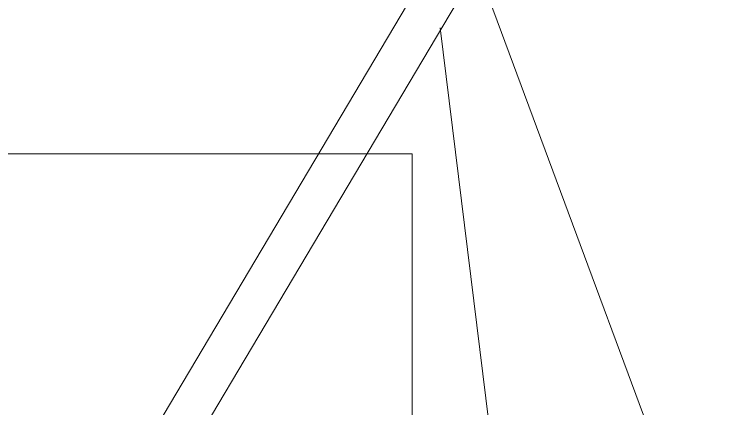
# Model space of a CAD drawing. Header units: millimetres. Extents: x 29 to 95071, y 20 to 67221.
# Drawn here: x 14634 to 15404, y 31922 to 32341 of the extents above; entities that cross this region are included whole.
import ezdxf

# ---------------------------------------------------------------- set-up
doc = ezdxf.new("R2010")
doc.units = ezdxf.units.MM

msp = doc.modelspace()

# ---------------------------------------------------------------- linework, layer by layer
at = {"color": 7, "lineweight": 0}
for points in [[(14080.9, 30631.36), (15126.73, 32390.94), (15087.07, 32410.76), (14041.24, 30651.19)], [(15404.29, 31642.5), (15126.73, 32390.94)], [(15087.07, 32326.5), (15171.34, 31642.5)], [(11756.28, 32192.67), (15052.38, 32192.67)], [(15057.33, 31602.85), (15057.33, 32192.67)]]:
    msp.add_lwpolyline(points, dxfattribs=at)
msp.add_lwpolyline([(15052.38, 32192.67), (15057.33, 32192.67)], close=True, dxfattribs=at)

doc.saveas('drawing.dxf')
